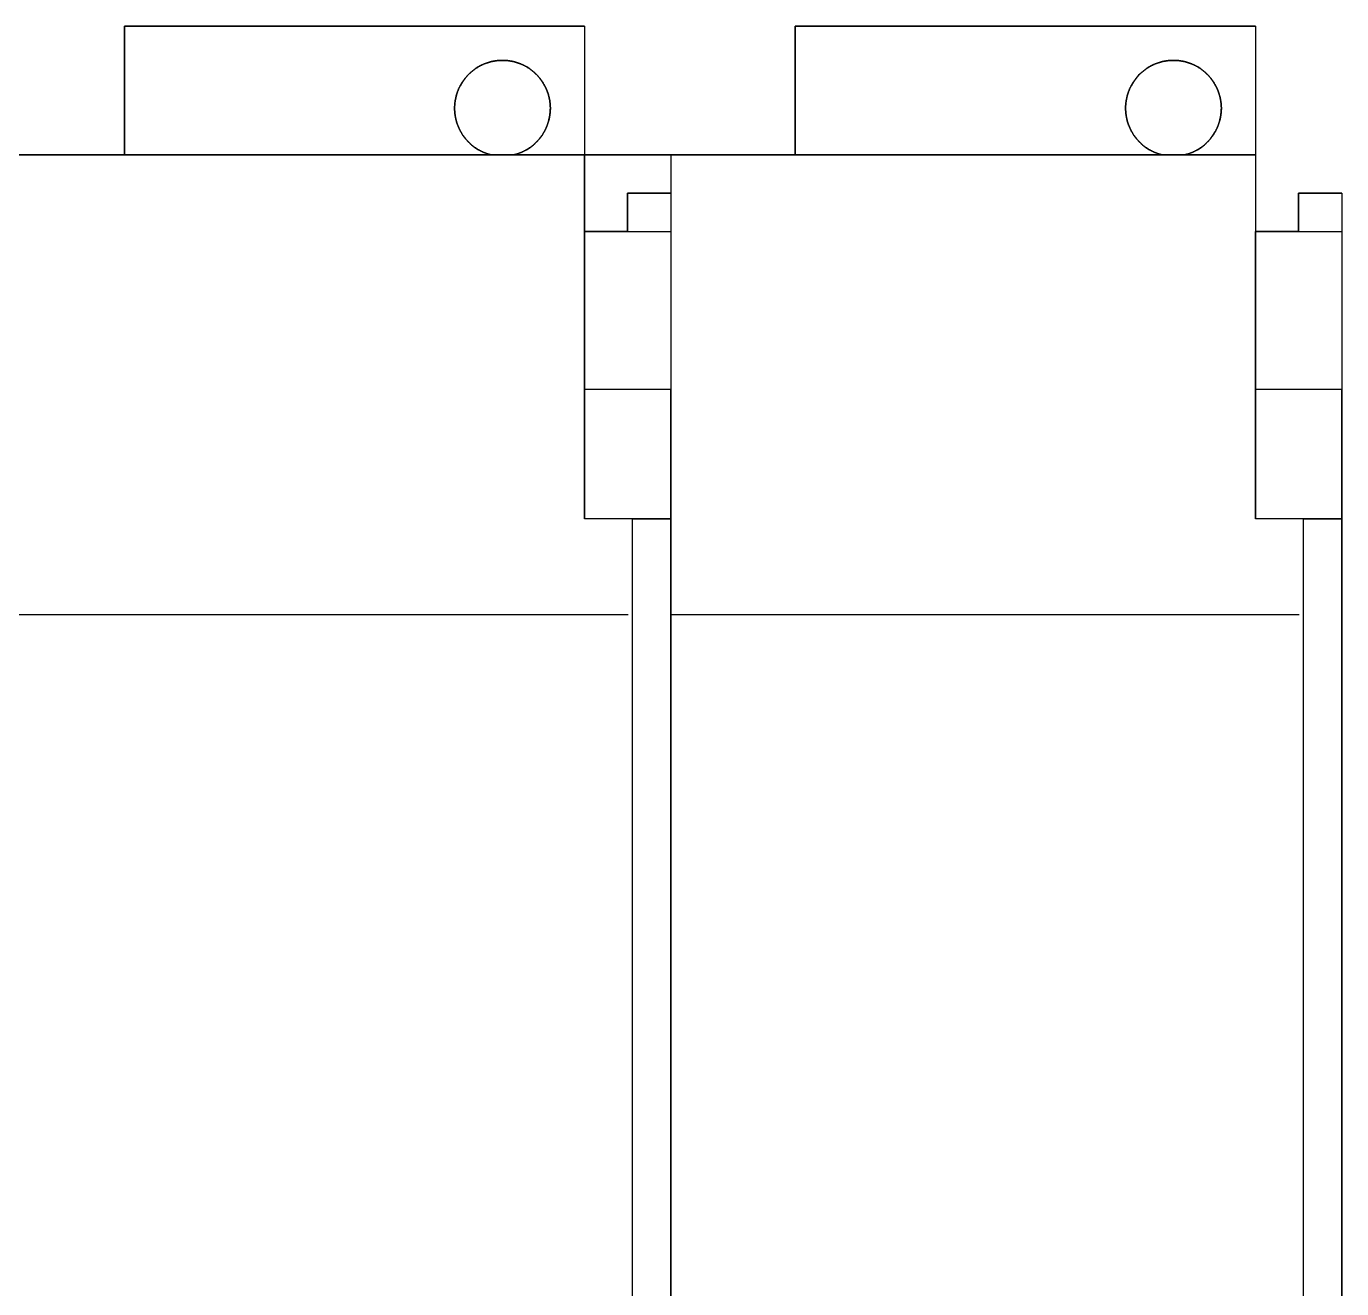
# Paper-space layout 'Sample Network Drawing - A1 Sheet' of a CAD drawing. Extents: x 49 to 806, y 22 to 564.
# Drawn here: x 729.35 to 736.22, y 225.31 to 231.89 of the extents above; entities that cross this region are included whole.
import ezdxf

# ---------------------------------------------------------------- set-up
doc = ezdxf.new("R2010")
doc.units = 0
doc.layers.add('N-EQPM', color=4, linetype='Continuous', lineweight=25)

psp = doc.layouts.new('Sample Network Drawing - A1 Sheet')

# ---------------------------------------------------------------- linework, layer by layer
at = {"layer": 'N-EQPM'}
for p, q in [((729.865, 231.222), (729.865, 231.892)), ((729.865, 231.892), (732.265, 231.892)), ((729.865, 231.222), (729.865, 231.892)), ((729.865, 231.892), (729.865, 231.892)), ((729.865, 231.892), (729.865, 231.222)), ((729.865, 231.892), (732.265, 231.892)), ((729.865, 231.892), (729.865, 231.892)), ((732.265, 231.892), (729.865, 231.892)), ((732.265, 231.892), (732.265, 231.222)), ((732.265, 231.892), (732.265, 231.892)), ((732.265, 231.892), (732.265, 230.822)), ((732.265, 231.892), (732.265, 231.892)), ((732.265, 231.892), (732.265, 231.222)), ((733.365, 231.222), (733.365, 231.892)), ((733.365, 231.892), (735.765, 231.892)), ((733.365, 231.222), (733.365, 231.892)), ((733.365, 231.892), (733.365, 231.892)), ((733.365, 231.892), (733.365, 231.222)), ((733.365, 231.892), (735.765, 231.892)), ((733.365, 231.892), (733.365, 231.892)), ((735.765, 231.892), (733.365, 231.892)), ((735.765, 231.892), (735.765, 231.222)), ((735.765, 231.892), (735.765, 231.892)), ((735.765, 231.892), (735.765, 230.822)), ((735.765, 231.892), (735.765, 231.892)), ((735.765, 231.892), (735.765, 231.222)), ((729.865, 231.222), (728.765, 231.222)), ((729.215, 231.222), (732.265, 231.222)), ((729.215, 231.222), (732.265, 231.222)), ((729.865, 231.222), (729.865, 231.222)), ((731.7767, 231.222), (729.865, 231.222)), ((731.7767, 231.222), (729.865, 231.222)), ((729.865, 231.222), (729.865, 231.222)), ((731.7767, 231.222), (731.7767, 231.222)), ((731.8983, 231.222), (731.7767, 231.222)), ((732.265, 231.222), (731.8983, 231.222)), ((731.8983, 231.222), (731.8983, 231.222)), ((732.265, 231.222), (731.8983, 231.222)), ((732.265, 231.222), (732.715, 231.222)), ((732.265, 230.822), (732.265, 231.222)), ((732.265, 231.222), (732.715, 231.222)), ((732.265, 231.222), (732.265, 231.222)), ((733.365, 231.222), (732.265, 231.222)), ((732.265, 230.822), (732.265, 231.222)), ((732.265, 231.222), (732.265, 231.222)), ((732.265, 231.222), (732.265, 230.822)), ((732.265, 231.222), (732.265, 231.222)), ((732.265, 231.222), (732.265, 229.322)), ((732.265, 231.222), (732.265, 231.222)), ((732.265, 231.222), (732.265, 229.322)), ((732.715, 231.222), (732.715, 231.022)), ((732.715, 231.222), (732.715, 231.222)), ((732.715, 231.222), (735.765, 231.222)), ((732.715, 231.222), (735.765, 231.222)), ((732.715, 231.222), (732.715, 219.422)), ((733.365, 231.222), (733.365, 231.222)), ((735.2767, 231.222), (733.365, 231.222)), ((735.2767, 231.222), (733.365, 231.222)), ((733.365, 231.222), (733.365, 231.222)), ((735.2767, 231.222), (735.2767, 231.222)), ((735.3983, 231.222), (735.2767, 231.222)), ((735.765, 231.222), (735.3983, 231.222)), ((735.3983, 231.222), (735.3983, 231.222)), ((735.765, 231.222), (735.3983, 231.222)), ((735.765, 231.222), (735.765, 231.222)), ((735.765, 231.222), (735.765, 229.322)), ((735.765, 231.222), (735.765, 231.222)), ((735.765, 231.222), (735.765, 229.322)), ((732.715, 231.022), (732.49, 231.022)), ((732.49, 231.022), (732.49, 230.822)), ((732.49, 231.022), (732.49, 230.822)), ((732.49, 231.022), (732.49, 231.022)), ((732.49, 230.822), (732.49, 231.022)), ((732.715, 231.022), (732.49, 231.022)), ((732.49, 231.022), (732.49, 231.022)), ((732.49, 231.022), (732.715, 231.022)), ((732.49, 230.822), (732.49, 231.022)), ((732.49, 231.022), (732.715, 231.022)), ((732.49, 231.022), (732.715, 231.022)), ((732.49, 231.022), (732.49, 231.022)), ((732.715, 231.022), (732.49, 231.022)), ((732.49, 230.822), (732.49, 231.022)), ((732.49, 231.022), (732.49, 230.822)), ((732.49, 231.022), (732.49, 231.022)), ((732.715, 231.022), (732.715, 231.022)), ((732.715, 231.022), (732.715, 230.822)), ((732.715, 231.022), (732.715, 230.822)), ((732.715, 231.022), (732.715, 231.022)), ((732.715, 231.022), (732.715, 226.922)), ((732.715, 231.022), (732.715, 231.022)), ((735.99, 230.822), (735.99, 231.022)), ((735.99, 231.022), (736.215, 231.022)), ((735.99, 231.022), (736.215, 231.022)), ((735.99, 231.022), (735.99, 231.022)), ((736.215, 231.022), (735.99, 231.022)), ((735.99, 230.822), (735.99, 231.022)), ((735.99, 231.022), (735.99, 230.822)), ((735.99, 231.022), (735.99, 231.022)), ((736.215, 231.022), (736.215, 230.822)), ((736.215, 231.022), (736.215, 230.822)), ((736.215, 231.022), (736.215, 231.022)), ((736.215, 231.022), (736.215, 226.922)), ((736.215, 231.022), (736.215, 231.022)), ((732.49, 230.822), (732.265, 230.822)), ((732.265, 230.822), (732.265, 230.822)), ((732.49, 230.822), (732.265, 230.822)), ((732.265, 230.822), (732.265, 230.822)), ((732.265, 230.822), (732.49, 230.822)), ((732.265, 230.822), (732.715, 230.822)), ((732.265, 229.997), (732.265, 230.822)), ((732.265, 230.822), (732.265, 230.822)), ((732.265, 229.997), (732.265, 230.822)), ((732.49, 230.822), (732.265, 230.822)), ((732.265, 230.822), (732.715, 230.822)), ((732.265, 230.822), (732.265, 230.822)), ((732.49, 230.822), (732.49, 230.822)), ((732.49, 230.822), (732.49, 230.822)), ((732.49, 230.822), (732.715, 230.822)), ((732.49, 230.822), (732.49, 230.822)), ((732.49, 230.822), (732.715, 230.822)), ((732.49, 230.822), (732.49, 230.822)), ((732.715, 230.822), (732.715, 229.997)), ((732.715, 230.822), (732.715, 230.822)), ((732.715, 230.822), (732.715, 229.997)), ((732.715, 230.822), (732.715, 230.822)), ((735.765, 230.822), (736.215, 230.822)), ((735.765, 229.997), (735.765, 230.822)), ((735.765, 230.822), (735.765, 230.822)), ((735.765, 229.997), (735.765, 230.822)), ((735.99, 230.822), (735.765, 230.822)), ((735.765, 230.822), (736.215, 230.822)), ((735.765, 230.822), (735.765, 230.822)), ((735.99, 230.822), (736.215, 230.822)), ((735.99, 230.822), (735.99, 230.822)), ((735.99, 230.822), (736.215, 230.822)), ((735.99, 230.822), (735.99, 230.822)), ((736.215, 230.822), (736.215, 229.997)), ((736.215, 230.822), (736.215, 230.822)), ((736.215, 230.822), (736.215, 229.997)), ((736.215, 230.822), (736.215, 230.822)), ((732.715, 229.997), (732.265, 229.997)), ((732.715, 229.997), (732.265, 229.997)), ((732.715, 229.997), (732.265, 229.997)), ((732.265, 229.997), (732.265, 229.997)), ((732.715, 229.997), (732.265, 229.997)), ((732.265, 229.322), (732.265, 229.997)), ((732.265, 229.997), (732.265, 229.997)), ((732.265, 229.322), (732.265, 229.997)), ((732.715, 229.997), (732.715, 229.997)), ((732.715, 229.322), (732.715, 229.997)), ((732.715, 229.997), (732.715, 229.997)), ((732.715, 229.322), (732.715, 229.997)), ((736.215, 229.997), (735.765, 229.997)), ((736.215, 229.997), (735.765, 229.997)), ((736.215, 229.997), (735.765, 229.997)), ((735.765, 229.997), (735.765, 229.997)), ((736.215, 229.997), (735.765, 229.997)), ((735.765, 229.322), (735.765, 229.997)), ((735.765, 229.997), (735.765, 229.997)), ((735.765, 229.322), (735.765, 229.997)), ((736.215, 229.997), (736.215, 229.997)), ((736.215, 229.322), (736.215, 229.997)), ((736.215, 229.997), (736.215, 229.997)), ((736.215, 229.322), (736.215, 229.997)), ((732.715, 229.322), (732.265, 229.322)), ((732.715, 229.322), (732.265, 229.322)), ((732.265, 229.322), (732.265, 229.322)), ((732.515, 229.322), (732.265, 229.322)), ((732.515, 229.322), (732.265, 229.322)), ((732.265, 229.322), (732.265, 229.322)), ((732.515, 229.322), (732.715, 229.322)), ((732.515, 229.322), (732.515, 229.322)), ((732.515, 229.322), (732.715, 229.322)), ((732.515, 220.722), (732.515, 229.322)), ((732.515, 219.872), (732.515, 229.322)), ((732.515, 219.872), (732.515, 229.322)), ((732.515, 229.322), (732.515, 229.322)), ((732.515, 220.722), (732.515, 229.322)), ((732.715, 229.322), (732.715, 229.322)), ((732.715, 220.722), (732.715, 229.322)), ((732.715, 229.322), (732.715, 229.322)), ((732.715, 220.722), (732.715, 229.322)), ((736.215, 229.322), (735.765, 229.322)), ((736.215, 229.322), (735.765, 229.322)), ((735.765, 229.322), (735.765, 229.322)), ((736.015, 229.322), (735.765, 229.322)), ((736.015, 229.322), (735.765, 229.322)), ((735.765, 229.322), (735.765, 229.322)), ((736.015, 229.322), (736.215, 229.322)), ((736.015, 229.322), (736.015, 229.322)), ((736.015, 229.322), (736.215, 229.322)), ((736.015, 220.722), (736.015, 229.322)), ((736.015, 219.872), (736.015, 229.322)), ((736.015, 219.872), (736.015, 229.322)), ((736.015, 229.322), (736.015, 229.322)), ((736.015, 220.722), (736.015, 229.322)), ((736.215, 229.322), (736.215, 229.322)), ((736.215, 220.722), (736.215, 229.322)), ((736.215, 229.322), (736.215, 229.322)), ((736.215, 220.722), (736.215, 229.322)), ((732.715, 226.922), (732.715, 226.922)), ((732.715, 226.922), (732.715, 223.422)), ((736.215, 226.922), (736.215, 226.922)), ((736.215, 226.922), (736.215, 223.422))]:
    psp.add_line(p, q, dxfattribs=at)
at = {"layer": 'N-EQPM', "flags": 128}
for points in [[(731.7768, 231.2221), (731.7741, 231.2227), (731.7714, 231.2235), (731.7687, 231.2242), (731.766, 231.225), (731.7633, 231.2258), (731.7606, 231.2267), (731.7579, 231.2276), (731.7553, 231.2285), (731.7527, 231.2294), (731.75, 231.2304), (731.7474, 231.2314), (731.7448, 231.2324), (731.7422, 231.2335), (731.7396, 231.2346), (731.737, 231.2357), (731.7345, 231.2368), (731.732, 231.238), (731.7294, 231.2392), (731.7269, 231.2404), (731.7244, 231.2417), (731.7219, 231.2429), (731.7194, 231.2442), (731.7169, 231.2456), (731.7145, 231.247), (731.7121, 231.2484), (731.7096, 231.2498), (731.7072, 231.2512), (731.7048, 231.2527), (731.7025, 231.2542), (731.7002, 231.2557), (731.6978, 231.2573), (731.6955, 231.2589), (731.6932, 231.2605), (731.6909, 231.2622), (731.6887, 231.2638), (731.6864, 231.2655), (731.6842, 231.2672), (731.682, 231.2689), (731.6798, 231.2707), (731.6777, 231.2725), (731.6755, 231.2743), (731.6734, 231.2761), (731.6713, 231.2779), (731.6692, 231.2798), (731.6671, 231.2817), (731.6651, 231.2837), (731.6631, 231.2856), (731.6611, 231.2876), (731.6591, 231.2896), (731.6572, 231.2916), (731.6552, 231.2936), (731.6533, 231.2957), (731.6514, 231.2978), (731.6496, 231.2999), (731.6478, 231.302), (731.6459, 231.3041), (731.6441, 231.3063), (731.6424, 231.3085), (731.6407, 231.3107), (731.639, 231.3129), (731.6372, 231.3151), (731.6356, 231.3174), (731.6339, 231.3197), (731.6324, 231.322), (731.6307, 231.3243), (731.6292, 231.3266), (731.6277, 231.329), (731.6261, 231.3313), (731.6247, 231.3337), (731.6232, 231.3361), (731.6218, 231.3386), (731.6204, 231.341), (731.619, 231.3434), (731.6177, 231.3459), (731.6164, 231.3483), (731.6151, 231.3509), (731.6138, 231.3533), (731.6126, 231.3559), (731.6114, 231.3584), (731.6102, 231.361), (731.6091, 231.3635), (731.6079, 231.3661), (731.6068, 231.3687), (731.6058, 231.3713), (731.6048, 231.3739), (731.6038, 231.3765), (731.6028, 231.3791), (731.6018, 231.3818), (731.6009, 231.3844), (731.6, 231.3871), (731.5992, 231.3897), (731.5984, 231.3924), (731.5976, 231.3952), (731.5968, 231.3978), (731.5961, 231.4005), (731.5954, 231.4033), (731.5947, 231.406), (731.5941, 231.4087), (731.5934, 231.4114), (731.5929, 231.4142), (731.5923, 231.4169), (731.5918, 231.4197), (731.5913, 231.4225), (731.5909, 231.4252), (731.5904, 231.428), (731.5901, 231.4308), (731.5897, 231.4336), (731.5893, 231.4364), (731.5891, 231.4392), (731.5888, 231.4419), (731.5885, 231.4447), (731.5884, 231.4476), (731.5882, 231.4504), (731.588, 231.4532), (731.5879, 231.456), (731.5878, 231.4587), (731.5878, 231.4615), (731.5878, 231.4644), (731.5878, 231.4672), (731.5878, 231.47), (731.5879, 231.4728), (731.588, 231.4756), (731.5881, 231.4784), (731.5883, 231.4812), (731.5885, 231.484), (731.5888, 231.4868), (731.589, 231.4896), (731.5893, 231.4923), (731.5897, 231.4951), (731.59, 231.4979), (731.5904, 231.5007), (731.5908, 231.5035), (731.5913, 231.5062), (731.5917, 231.509), (731.5923, 231.5118), (731.5928, 231.5145), (731.5934, 231.5173), (731.594, 231.52), (731.5946, 231.5227), (731.5953, 231.5255), (731.596, 231.5282), (731.5967, 231.5309), (731.5975, 231.5336), (731.5983, 231.5363), (731.5991, 231.539), (731.5999, 231.5416), (731.6008, 231.5443), (731.6017, 231.547), (731.6026, 231.5496), (731.6036, 231.5522), (731.6046, 231.5549), (731.6057, 231.5575), (731.6067, 231.5601), (731.6078, 231.5627), (731.6089, 231.5652), (731.61, 231.5678), (731.6112, 231.5704), (731.6124, 231.5729), (731.6137, 231.5754), (731.6149, 231.5779), (731.6162, 231.5804), (731.6175, 231.5829), (731.6189, 231.5853), (731.6202, 231.5878), (731.6216, 231.5902), (731.623, 231.5927), (731.6245, 231.595), (731.626, 231.5974), (731.6275, 231.5998), (731.629, 231.6022), (731.6306, 231.6045), (731.6321, 231.6068), (731.6338, 231.6091), (731.6354, 231.6114), (731.6371, 231.6137), (731.6387, 231.6159), (731.6404, 231.6181), (731.6422, 231.6203), (731.644, 231.6225), (731.6457, 231.6247), (731.6475, 231.6268), (731.6494, 231.629), (731.6512, 231.631), (731.6531, 231.6331), (731.655, 231.6352), (731.6569, 231.6372), (731.6589, 231.6392), (731.6608, 231.6412), (731.6628, 231.6432), (731.6648, 231.6451), (731.6669, 231.6471), (731.6689, 231.649), (731.671, 231.6509), (731.6731, 231.6527), (731.6753, 231.6546), (731.6774, 231.6564), (731.6795, 231.6582), (731.6817, 231.6599), (731.6839, 231.6617), (731.6861, 231.6634), (731.6884, 231.6651), (731.6906, 231.6668), (731.6929, 231.6684), (731.6952, 231.67), (731.6975, 231.6716), (731.6998, 231.6731), (731.7022, 231.6746), (731.7046, 231.6762), (731.707, 231.6777), (731.7094, 231.6791), (731.7117, 231.6806), (731.7142, 231.682), (731.7167, 231.6833), (731.7191, 231.6847), (731.7216, 231.686), (731.7241, 231.6873), (731.7266, 231.6885), (731.7291, 231.6898), (731.7316, 231.6909), (731.7342, 231.6921), (731.7367, 231.6933), (731.7393, 231.6944), (731.7419, 231.6955), (731.7445, 231.6965), (731.7471, 231.6976), (731.7497, 231.6985), (731.7523, 231.6995), (731.755, 231.7005), (731.7576, 231.7014), (731.7603, 231.7023), (731.7629, 231.7031), (731.7656, 231.704), (731.7683, 231.7047), (731.771, 231.7055), (731.7737, 231.7062), (731.7764, 231.7069), (731.7792, 231.7076), (731.7819, 231.7082), (731.7846, 231.7089), (731.7874, 231.7094), (731.7901, 231.71), (731.7929, 231.7105), (731.7956, 231.711), (731.7984, 231.7114), (731.8012, 231.7119), (731.8039, 231.7123), (731.8067, 231.7126), (731.8095, 231.7129), (731.8123, 231.7133), (731.8151, 231.7135), (731.8179, 231.7137), (731.8207, 231.714), (731.8235, 231.7141), (731.8263, 231.7143), (731.8291, 231.7144), (731.8319, 231.7145), (731.8347, 231.7145), (731.8375, 231.7145), (731.8403, 231.7145), (731.8431, 231.7145), (731.8459, 231.7144), (731.8487, 231.7143), (731.8515, 231.7141), (731.8543, 231.714), (731.8571, 231.7137), (731.8599, 231.7135), (731.8627, 231.7133), (731.8655, 231.7129), (731.8682, 231.7126), (731.871, 231.7123), (731.8738, 231.7119), (731.8766, 231.7114), (731.8793, 231.711), (731.8821, 231.7105), (731.8848, 231.71), (731.8876, 231.7094), (731.8903, 231.7089), (731.8931, 231.7082), (731.8958, 231.7076), (731.8986, 231.7069), (731.9013, 231.7062), (731.904, 231.7055), (731.9067, 231.7047), (731.9093, 231.704), (731.912, 231.7031), (731.9147, 231.7023), (731.9174, 231.7014), (731.92, 231.7005), (731.9226, 231.6995), (731.9253, 231.6985), (731.9279, 231.6976), (731.9305, 231.6965), (731.9331, 231.6955), (731.9357, 231.6944), (731.9382, 231.6933), (731.9408, 231.6921), (731.9433, 231.6909), (731.9459, 231.6898), (731.9484, 231.6885), (731.9509, 231.6873), (731.9534, 231.686), (731.9559, 231.6847), (731.9583, 231.6833), (731.9608, 231.682), (731.9632, 231.6806), (731.9656, 231.6791), (731.968, 231.6777), (731.9704, 231.6762), (731.9728, 231.6746), (731.9751, 231.6731), (731.9774, 231.6716), (731.9798, 231.67), (731.982, 231.6684), (731.9843, 231.6668), (731.9866, 231.6651), (731.9888, 231.6634), (731.9911, 231.6617), (731.9933, 231.6599), (731.9954, 231.6582), (731.9976, 231.6564), (731.9997, 231.6546), (732.0018, 231.6527), (732.004, 231.6509), (732.006, 231.649), (732.0081, 231.6471), (732.0101, 231.6451), (732.0122, 231.6432), (732.0141, 231.6412), (732.0161, 231.6392), (732.0181, 231.6372), (732.02, 231.6352), (732.0219, 231.6331), (732.0238, 231.631), (732.0256, 231.629), (732.0275, 231.6268), (732.0293, 231.6247), (732.031, 231.6225), (732.0328, 231.6203), (732.0345, 231.6181), (732.0362, 231.6159), (732.0379, 231.6137), (732.0396, 231.6114), (732.0412, 231.6091), (732.0428, 231.6068), (732.0444, 231.6045), (732.0459, 231.6022), (732.0475, 231.5998), (732.049, 231.5974), (732.0505, 231.595), (732.0519, 231.5927), (732.0533, 231.5902), (732.0547, 231.5878), (732.0561, 231.5853), (732.0574, 231.5829), (732.0588, 231.5804), (732.0601, 231.5779), (732.0613, 231.5754), (732.0625, 231.5729), (732.0638, 231.5704), (732.0649, 231.5678), (732.0661, 231.5652), (732.0672, 231.5627), (732.0683, 231.5601), (732.0693, 231.5575), (732.0703, 231.5549), (732.0713, 231.5522), (732.0723, 231.5496), (732.0732, 231.547), (732.0742, 231.5443), (732.075, 231.5416), (732.0759, 231.539), (732.0767, 231.5363), (732.0775, 231.5336), (732.0782, 231.5309), (732.079, 231.5282), (732.0797, 231.5255), (732.0804, 231.5227), (732.081, 231.52), (732.0816, 231.5173), (732.0822, 231.5145), (732.0827, 231.5118), (732.0832, 231.509), (732.0837, 231.5062), (732.0841, 231.5035), (732.0846, 231.5007), (732.085, 231.4979), (732.0853, 231.4951), (732.0857, 231.4923), (732.0859, 231.4896), (732.0862, 231.4868), (732.0864, 231.484), (732.0867, 231.4812), (732.0869, 231.4784), (732.087, 231.4756), (732.0871, 231.4728), (732.0872, 231.47), (732.0872, 231.4672), (732.0872, 231.4644), (732.0872, 231.4615), (732.0872, 231.4587), (732.0871, 231.456), (732.0869, 231.4532), (732.0868, 231.4504), (732.0866, 231.4476), (732.0864, 231.4447), (732.0862, 231.4419), (732.0859, 231.4392), (732.0856, 231.4364), (732.0853, 231.4336), (732.0849, 231.4308), (732.0846, 231.428), (732.0841, 231.4252), (732.0836, 231.4225), (732.0832, 231.4197), (732.0827, 231.4169), (732.0821, 231.4142), (732.0815, 231.4114), (732.0809, 231.4087), (732.0803, 231.406), (732.0796, 231.4033), (732.0789, 231.4005), (732.0781, 231.3978), (732.0774, 231.3952), (732.0766, 231.3924), (732.0758, 231.3897), (732.0749, 231.3871), (732.074, 231.3844), (732.0731, 231.3818), (732.0722, 231.3791), (732.0712, 231.3765), (732.0702, 231.3739), (732.0692, 231.3713), (732.0681, 231.3687), (732.0671, 231.3661), (732.0659, 231.3635), (732.0648, 231.361), (732.0636, 231.3584), (732.0624, 231.3559), (732.0611, 231.3533), (732.0599, 231.3509), (732.0586, 231.3483), (732.0573, 231.3459), (732.056, 231.3434), (732.0546, 231.341), (732.0532, 231.3386), (732.0518, 231.3361), (732.0503, 231.3337), (732.0488, 231.3313), (732.0473, 231.329), (732.0458, 231.3266), (732.0442, 231.3243), (732.0426, 231.322), (732.041, 231.3197), (732.0394, 231.3174), (732.0377, 231.3151), (732.036, 231.3129), (732.0343, 231.3107), (732.0326, 231.3085), (732.0308, 231.3063), (732.029, 231.3041), (732.0272, 231.302), (732.0254, 231.2999), (732.0235, 231.2978), (732.0216, 231.2957), (732.0197, 231.2936), (732.0178, 231.2916), (732.0159, 231.2896), (732.0139, 231.2876), (732.0119, 231.2856), (732.0099, 231.2837), (732.0078, 231.2817), (732.0058, 231.2798), (732.0037, 231.2779), (732.0016, 231.2761), (731.9995, 231.2743), (731.9973, 231.2725), (731.9952, 231.2707), (731.993, 231.2689), (731.9908, 231.2672), (731.9885, 231.2655), (731.9863, 231.2638), (731.9841, 231.2622), (731.9818, 231.2605), (731.9795, 231.2589), (731.9772, 231.2573), (731.9748, 231.2557), (731.9725, 231.2542), (731.9701, 231.2527), (731.9677, 231.2512), (731.9653, 231.2498), (731.9629, 231.2484), (731.9605, 231.247), (731.958, 231.2456), (731.9556, 231.2442), (731.9531, 231.2429), (731.9506, 231.2417), (731.9481, 231.2404), (731.9456, 231.2392), (731.943, 231.238), (731.9405, 231.2368), (731.9379, 231.2357), (731.9354, 231.2346), (731.9328, 231.2335), (731.9302, 231.2324), (731.9276, 231.2314), (731.9249, 231.2304), (731.9223, 231.2294), (731.9197, 231.2285), (731.917, 231.2276), (731.9144, 231.2267), (731.9117, 231.2258), (731.909, 231.225), (731.9063, 231.2242), (731.9036, 231.2235), (731.9009, 231.2227), (731.8982, 231.2221), (731.9009, 231.2227), (731.9036, 231.2235), (731.9063, 231.2242), (731.909, 231.225), (731.9117, 231.2258), (731.9144, 231.2267), (731.917, 231.2276), (731.9197, 231.2285), (731.9223, 231.2294), (731.9249, 231.2304), (731.9276, 231.2314), (731.9302, 231.2324), (731.9328, 231.2335), (731.9354, 231.2346), (731.9379, 231.2357), (731.9405, 231.2368), (731.943, 231.238), (731.9456, 231.2392), (731.9481, 231.2404), (731.9506, 231.2417), (731.9531, 231.2429), (731.9556, 231.2442), (731.958, 231.2456), (731.9605, 231.247), (731.9629, 231.2484), (731.9653, 231.2498), (731.9677, 231.2512), (731.9701, 231.2527), (731.9725, 231.2542), (731.9748, 231.2557), (731.9772, 231.2573), (731.9795, 231.2589), (731.9818, 231.2605), (731.9841, 231.2622), (731.9863, 231.2638), (731.9885, 231.2655), (731.9908, 231.2672), (731.993, 231.2689), (731.9952, 231.2707), (731.9973, 231.2725), (731.9995, 231.2743), (732.0016, 231.2761), (732.0037, 231.2779), (732.0058, 231.2798), (732.0078, 231.2817), (732.0099, 231.2837), (732.0119, 231.2856), (732.0139, 231.2876), (732.0159, 231.2896), (732.0178, 231.2916), (732.0197, 231.2936), (732.0216, 231.2957), (732.0235, 231.2978), (732.0254, 231.2999), (732.0272, 231.302), (732.029, 231.3041), (732.0308, 231.3063), (732.0326, 231.3085), (732.0343, 231.3107), (732.036, 231.3129), (732.0377, 231.3151), (732.0394, 231.3174), (732.041, 231.3197), (732.0426, 231.322), (732.0442, 231.3243), (732.0458, 231.3266), (732.0473, 231.329), (732.0488, 231.3313), (732.0503, 231.3337), (732.0518, 231.3361), (732.0532, 231.3386), (732.0546, 231.341), (732.056, 231.3434), (732.0573, 231.3459), (732.0586, 231.3483), (732.0599, 231.3509), (732.0611, 231.3533), (732.0624, 231.3559), (732.0636, 231.3584), (732.0648, 231.361), (732.0659, 231.3635), (732.0671, 231.3661), (732.0681, 231.3687), (732.0692, 231.3713), (732.0702, 231.3739), (732.0712, 231.3765), (732.0722, 231.3791), (732.0731, 231.3818), (732.074, 231.3844), (732.0749, 231.3871), (732.0758, 231.3897), (732.0766, 231.3924), (732.0774, 231.3952), (732.0781, 231.3978), (732.0789, 231.4005), (732.0796, 231.4033), (732.0803, 231.406), (732.0809, 231.4087), (732.0815, 231.4114), (732.0821, 231.4142), (732.0827, 231.4169), (732.0832, 231.4197), (732.0836, 231.4225), (732.0841, 231.4252), (732.0846, 231.428), (732.0849, 231.4308), (732.0853, 231.4336), (732.0856, 231.4364), (732.0859, 231.4392), (732.0862, 231.4419), (732.0864, 231.4447), (732.0866, 231.4476), (732.0868, 231.4504), (732.0869, 231.4532), (732.0871, 231.456), (732.0872, 231.4587), (732.0872, 231.4615), (732.0872, 231.4644), (732.0872, 231.4672), (732.0872, 231.47), (732.0871, 231.4728), (732.087, 231.4756), (732.0869, 231.4784), (732.0867, 231.4812), (732.0864, 231.484), (732.0862, 231.4868), (732.0859, 231.4896), (732.0857, 231.4923), (732.0853, 231.4951), (732.085, 231.4979), (732.0846, 231.5007), (732.0841, 231.5035), (732.0837, 231.5062), (732.0832, 231.509), (732.0827, 231.5118), (732.0822, 231.5145), (732.0816, 231.5173), (732.081, 231.52), (732.0804, 231.5227), (732.0797, 231.5255), (732.079, 231.5282), (732.0782, 231.5309), (732.0775, 231.5336), (732.0767, 231.5363), (732.0759, 231.539), (732.075, 231.5416), (732.0742, 231.5443), (732.0732, 231.547), (732.0723, 231.5496), (732.0713, 231.5522), (732.0703, 231.5549), (732.0693, 231.5575), (732.0683, 231.5601), (732.0672, 231.5627), (732.0661, 231.5652), (732.0649, 231.5678), (732.0638, 231.5704), (732.0625, 231.5729), (732.0613, 231.5754), (732.0601, 231.5779), (732.0588, 231.5804), (732.0574, 231.5829), (732.0561, 231.5853), (732.0547, 231.5878), (732.0533, 231.5902), (732.0519, 231.5927), (732.0505, 231.595), (732.049, 231.5974), (732.0475, 231.5998), (732.0459, 231.6022), (732.0444, 231.6045), (732.0428, 231.6068), (732.0412, 231.6091), (732.0396, 231.6114), (732.0379, 231.6137), (732.0362, 231.6159), (732.0345, 231.6181), (732.0328, 231.6203), (732.031, 231.6225), (732.0293, 231.6247), (732.0275, 231.6268), (732.0256, 231.629), (732.0238, 231.631), (732.0219, 231.6331), (732.02, 231.6352), (732.0181, 231.6372), (732.0161, 231.6392), (732.0141, 231.6412), (732.0122, 231.6432), (732.0101, 231.6451), (732.0081, 231.6471), (732.006, 231.649), (732.004, 231.6509), (732.0018, 231.6527), (731.9997, 231.6546), (731.9976, 231.6564), (731.9954, 231.6582), (731.9933, 231.6599), (731.9911, 231.6617), (731.9888, 231.6634), (731.9866, 231.6651), (731.9843, 231.6668), (731.982, 231.6684), (731.9798, 231.67), (731.9774, 231.6716), (731.9751, 231.6731), (731.9728, 231.6746), (731.9704, 231.6762), (731.968, 231.6777), (731.9656, 231.6791), (731.9632, 231.6806), (731.9608, 231.682), (731.9583, 231.6833), (731.9559, 231.6847), (731.9534, 231.686), (731.9509, 231.6873), (731.9484, 231.6885), (731.9459, 231.6898), (731.9433, 231.6909), (731.9408, 231.6921), (731.9382, 231.6933), (731.9357, 231.6944), (731.9331, 231.6955), (731.9305, 231.6965), (731.9279, 231.6976), (731.9253, 231.6985), (731.9226, 231.6995), (731.92, 231.7005), (731.9174, 231.7014), (731.9147, 231.7023), (731.912, 231.7031), (731.9093, 231.704), (731.9067, 231.7047), (731.904, 231.7055), (731.9013, 231.7062), (731.8986, 231.7069), (731.8958, 231.7076), (731.8931, 231.7082), (731.8903, 231.7089), (731.8876, 231.7094), (731.8848, 231.71), (731.8821, 231.7105), (731.8793, 231.711), (731.8766, 231.7114), (731.8738, 231.7119), (731.871, 231.7123), (731.8682, 231.7126), (731.8655, 231.7129), (731.8627, 231.7133), (731.8599, 231.7135), (731.8571, 231.7137), (731.8543, 231.714), (731.8515, 231.7141), (731.8487, 231.7143), (731.8459, 231.7144), (731.8431, 231.7145), (731.8403, 231.7145), (731.8375, 231.7145), (731.8347, 231.7145), (731.8319, 231.7145), (731.8291, 231.7144), (731.8263, 231.7143), (731.8235, 231.7141), (731.8207, 231.714), (731.8179, 231.7137), (731.8151, 231.7135), (731.8123, 231.7133), (731.8095, 231.7129), (731.8067, 231.7126), (731.8039, 231.7123), (731.8012, 231.7119), (731.7984, 231.7114), (731.7956, 231.711), (731.7929, 231.7105), (731.7901, 231.71), (731.7874, 231.7094), (731.7846, 231.7089), (731.7819, 231.7082), (731.7792, 231.7076), (731.7764, 231.7069), (731.7737, 231.7062), (731.771, 231.7055), (731.7683, 231.7047), (731.7656, 231.704), (731.7629, 231.7031), (731.7603, 231.7023), (731.7576, 231.7014), (731.755, 231.7005), (731.7523, 231.6995), (731.7497, 231.6985), (731.7471, 231.6976), (731.7445, 231.6965), (731.7419, 231.6955), (731.7393, 231.6944), (731.7367, 231.6933), (731.7342, 231.6921), (731.7316, 231.6909), (731.7291, 231.6898), (731.7266, 231.6885), (731.7241, 231.6873), (731.7216, 231.686), (731.7191, 231.6847), (731.7167, 231.6833), (731.7142, 231.682), (731.7117, 231.6806), (731.7094, 231.6791), (731.707, 231.6777), (731.7046, 231.6762), (731.7022, 231.6746), (731.6998, 231.6731), (731.6975, 231.6716), (731.6952, 231.67), (731.6929, 231.6684), (731.6906, 231.6668), (731.6884, 231.6651), (731.6861, 231.6634), (731.6839, 231.6617), (731.6817, 231.6599), (731.6795, 231.6582), (731.6774, 231.6564), (731.6753, 231.6546), (731.6731, 231.6527), (731.671, 231.6509), (731.6689, 231.649), (731.6669, 231.6471), (731.6648, 231.6451), (731.6628, 231.6432), (731.6608, 231.6412), (731.6589, 231.6392), (731.6569, 231.6372), (731.655, 231.6352), (731.6531, 231.6331), (731.6512, 231.631), (731.6494, 231.629), (731.6475, 231.6268), (731.6457, 231.6247), (731.644, 231.6225), (731.6422, 231.6203), (731.6404, 231.6181), (731.6387, 231.6159), (731.6371, 231.6137), (731.6354, 231.6114), (731.6338, 231.6091), (731.6321, 231.6068), (731.6306, 231.6045), (731.629, 231.6022), (731.6275, 231.5998), (731.626, 231.5974), (731.6245, 231.595), (731.623, 231.5927), (731.6216, 231.5902), (731.6202, 231.5878), (731.6189, 231.5853), (731.6175, 231.5829), (731.6162, 231.5804), (731.6149, 231.5779), (731.6137, 231.5754), (731.6124, 231.5729), (731.6112, 231.5704), (731.61, 231.5678), (731.6089, 231.5652), (731.6078, 231.5627), (731.6067, 231.5601), (731.6057, 231.5575), (731.6046, 231.5549), (731.6036, 231.5522), (731.6026, 231.5496), (731.6017, 231.547), (731.6008, 231.5443), (731.5999, 231.5416), (731.5991, 231.539), (731.5983, 231.5363), (731.5975, 231.5336), (731.5967, 231.5309), (731.596, 231.5282), (731.5953, 231.5255), (731.5946, 231.5227), (731.594, 231.52), (731.5934, 231.5173), (731.5928, 231.5145), (731.5923, 231.5118), (731.5917, 231.509), (731.5913, 231.5062), (731.5908, 231.5035), (731.5904, 231.5007), (731.59, 231.4979), (731.5897, 231.4951), (731.5893, 231.4923), (731.589, 231.4896), (731.5888, 231.4868), (731.5885, 231.484), (731.5883, 231.4812), (731.5881, 231.4784), (731.588, 231.4756), (731.5879, 231.4728), (731.5878, 231.47), (731.5878, 231.4672), (731.5878, 231.4644), (731.5878, 231.4615), (731.5878, 231.4587), (731.5879, 231.456), (731.588, 231.4532), (731.5882, 231.4504), (731.5884, 231.4476), (731.5885, 231.4447), (731.5888, 231.4419), (731.5891, 231.4392), (731.5893, 231.4364), (731.5897, 231.4336), (731.5901, 231.4308), (731.5904, 231.428), (731.5909, 231.4252), (731.5913, 231.4225), (731.5918, 231.4197), (731.5923, 231.4169), (731.5929, 231.4142), (731.5934, 231.4114), (731.5941, 231.4087), (731.5947, 231.406), (731.5954, 231.4033), (731.5961, 231.4005), (731.5968, 231.3978), (731.5976, 231.3952), (731.5984, 231.3924), (731.5992, 231.3897), (731.6, 231.3871), (731.6009, 231.3844), (731.6018, 231.3818), (731.6028, 231.3791), (731.6038, 231.3765), (731.6048, 231.3739), (731.6058, 231.3713), (731.6068, 231.3687), (731.6079, 231.3661), (731.6091, 231.3635), (731.6102, 231.361), (731.6114, 231.3584), (731.6126, 231.3559), (731.6138, 231.3533), (731.6151, 231.3509), (731.6164, 231.3483), (731.6177, 231.3459), (731.619, 231.3434), (731.6204, 231.341), (731.6218, 231.3386), (731.6232, 231.3361), (731.6247, 231.3337), (731.6261, 231.3313), (731.6277, 231.329), (731.6292, 231.3266), (731.6307, 231.3243), (731.6324, 231.322), (731.6339, 231.3197), (731.6356, 231.3174), (731.6372, 231.3151), (731.639, 231.3129), (731.6407, 231.3107), (731.6424, 231.3085), (731.6441, 231.3063), (731.6459, 231.3041), (731.6478, 231.302), (731.6496, 231.2999), (731.6514, 231.2978), (731.6533, 231.2957), (731.6552, 231.2936), (731.6572, 231.2916), (731.6591, 231.2896), (731.6611, 231.2876), (731.6631, 231.2856), (731.6651, 231.2837), (731.6671, 231.2817), (731.6692, 231.2798), (731.6713, 231.2779), (731.6734, 231.2761), (731.6755, 231.2743), (731.6777, 231.2725), (731.6798, 231.2707), (731.682, 231.2689), (731.6842, 231.2672), (731.6864, 231.2655), (731.6887, 231.2638), (731.6909, 231.2622), (731.6932, 231.2605), (731.6955, 231.2589), (731.6978, 231.2573), (731.7002, 231.2557), (731.7025, 231.2542), (731.7048, 231.2527), (731.7072, 231.2512), (731.7096, 231.2498), (731.7121, 231.2484), (731.7145, 231.247), (731.7169, 231.2456), (731.7194, 231.2442), (731.7219, 231.2429), (731.7244, 231.2417), (731.7269, 231.2404), (731.7294, 231.2392), (731.732, 231.238), (731.7345, 231.2368), (731.737, 231.2357), (731.7396, 231.2346), (731.7422, 231.2335), (731.7448, 231.2324), (731.7474, 231.2314), (731.75, 231.2304), (731.7527, 231.2294), (731.7553, 231.2285), (731.7579, 231.2276), (731.7606, 231.2267), (731.7633, 231.2258), (731.766, 231.225), (731.7687, 231.2242), (731.7714, 231.2235), (731.7741, 231.2227)], [(735.2768, 231.2221), (735.2741, 231.2227), (735.2714, 231.2235), (735.2687, 231.2242), (735.266, 231.225), (735.2633, 231.2258), (735.2606, 231.2267), (735.2579, 231.2276), (735.2553, 231.2285), (735.2527, 231.2294), (735.25, 231.2304), (735.2474, 231.2314), (735.2448, 231.2324), (735.2422, 231.2335), (735.2396, 231.2346), (735.237, 231.2357), (735.2345, 231.2368), (735.232, 231.238), (735.2294, 231.2392), (735.2269, 231.2404), (735.2244, 231.2417), (735.2219, 231.2429), (735.2194, 231.2442), (735.2169, 231.2456), (735.2145, 231.247), (735.2121, 231.2484), (735.2096, 231.2498), (735.2072, 231.2512), (735.2048, 231.2527), (735.2025, 231.2542), (735.2002, 231.2557), (735.1978, 231.2573), (735.1955, 231.2589), (735.1932, 231.2605), (735.1909, 231.2622), (735.1887, 231.2638), (735.1864, 231.2655), (735.1842, 231.2672), (735.182, 231.2689), (735.1798, 231.2707), (735.1777, 231.2725), (735.1755, 231.2743), (735.1734, 231.2761), (735.1713, 231.2779), (735.1692, 231.2798), (735.1671, 231.2817), (735.1651, 231.2837), (735.1631, 231.2856), (735.1611, 231.2876), (735.1591, 231.2896), (735.1572, 231.2916), (735.1552, 231.2936), (735.1533, 231.2957), (735.1514, 231.2978), (735.1496, 231.2999), (735.1478, 231.302), (735.1459, 231.3041), (735.1441, 231.3063), (735.1424, 231.3085), (735.1407, 231.3107), (735.139, 231.3129), (735.1372, 231.3151), (735.1356, 231.3174), (735.1339, 231.3197), (735.1324, 231.322), (735.1307, 231.3243), (735.1292, 231.3266), (735.1277, 231.329), (735.1261, 231.3313), (735.1247, 231.3337), (735.1232, 231.3361), (735.1218, 231.3386), (735.1204, 231.341), (735.119, 231.3434), (735.1177, 231.3459), (735.1164, 231.3483), (735.1151, 231.3509), (735.1138, 231.3533), (735.1126, 231.3559), (735.1114, 231.3584), (735.1102, 231.361), (735.1091, 231.3635), (735.1079, 231.3661), (735.1068, 231.3687), (735.1058, 231.3713), (735.1048, 231.3739), (735.1038, 231.3765), (735.1028, 231.3791), (735.1018, 231.3818), (735.1009, 231.3844), (735.1, 231.3871), (735.0992, 231.3897), (735.0984, 231.3924), (735.0976, 231.3952), (735.0968, 231.3978), (735.0961, 231.4005), (735.0954, 231.4033), (735.0947, 231.406), (735.0941, 231.4087), (735.0934, 231.4114), (735.0929, 231.4142), (735.0923, 231.4169), (735.0918, 231.4197), (735.0913, 231.4225), (735.0909, 231.4252), (735.0904, 231.428), (735.0901, 231.4308), (735.0897, 231.4336), (735.0893, 231.4364), (735.0891, 231.4392), (735.0888, 231.4419), (735.0885, 231.4447), (735.0884, 231.4476), (735.0882, 231.4504), (735.088, 231.4532), (735.0879, 231.456), (735.0878, 231.4587), (735.0878, 231.4615), (735.0878, 231.4644), (735.0878, 231.4672), (735.0878, 231.47), (735.0879, 231.4728), (735.088, 231.4756), (735.0881, 231.4784), (735.0883, 231.4812), (735.0885, 231.484), (735.0888, 231.4868), (735.089, 231.4896), (735.0893, 231.4923), (735.0897, 231.4951), (735.09, 231.4979), (735.0904, 231.5007), (735.0908, 231.5035), (735.0913, 231.5062), (735.0917, 231.509), (735.0923, 231.5118), (735.0928, 231.5145), (735.0934, 231.5173), (735.094, 231.52), (735.0946, 231.5227), (735.0953, 231.5255), (735.096, 231.5282), (735.0967, 231.5309), (735.0975, 231.5336), (735.0983, 231.5363), (735.0991, 231.539), (735.0999, 231.5416), (735.1008, 231.5443), (735.1017, 231.547), (735.1026, 231.5496), (735.1036, 231.5522), (735.1046, 231.5549), (735.1057, 231.5575), (735.1067, 231.5601), (735.1078, 231.5627), (735.1089, 231.5652), (735.11, 231.5678), (735.1112, 231.5704), (735.1124, 231.5729), (735.1137, 231.5754), (735.1149, 231.5779), (735.1162, 231.5804), (735.1175, 231.5829), (735.1189, 231.5853), (735.1202, 231.5878), (735.1216, 231.5902), (735.123, 231.5927), (735.1245, 231.595), (735.126, 231.5974), (735.1275, 231.5998), (735.129, 231.6022), (735.1306, 231.6045), (735.1321, 231.6068), (735.1338, 231.6091), (735.1354, 231.6114), (735.1371, 231.6137), (735.1387, 231.6159), (735.1404, 231.6181), (735.1422, 231.6203), (735.144, 231.6225), (735.1457, 231.6247), (735.1475, 231.6268), (735.1494, 231.629), (735.1512, 231.631), (735.1531, 231.6331), (735.155, 231.6352), (735.1569, 231.6372), (735.1589, 231.6392), (735.1608, 231.6412), (735.1628, 231.6432), (735.1648, 231.6451), (735.1669, 231.6471), (735.1689, 231.649), (735.171, 231.6509), (735.1731, 231.6527), (735.1753, 231.6546), (735.1774, 231.6564), (735.1795, 231.6582), (735.1817, 231.6599), (735.1839, 231.6617), (735.1861, 231.6634), (735.1884, 231.6651), (735.1906, 231.6668), (735.1929, 231.6684), (735.1952, 231.67), (735.1975, 231.6716), (735.1998, 231.6731), (735.2022, 231.6746), (735.2046, 231.6762), (735.207, 231.6777), (735.2094, 231.6791), (735.2117, 231.6806), (735.2142, 231.682), (735.2167, 231.6833), (735.2191, 231.6847), (735.2216, 231.686), (735.2241, 231.6873), (735.2266, 231.6885), (735.2291, 231.6898), (735.2316, 231.6909), (735.2342, 231.6921), (735.2367, 231.6933), (735.2393, 231.6944), (735.2419, 231.6955), (735.2445, 231.6965), (735.2471, 231.6976), (735.2497, 231.6985), (735.2523, 231.6995), (735.255, 231.7005), (735.2576, 231.7014), (735.2603, 231.7023), (735.2629, 231.7031), (735.2656, 231.704), (735.2683, 231.7047), (735.271, 231.7055), (735.2737, 231.7062), (735.2764, 231.7069), (735.2792, 231.7076), (735.2819, 231.7082), (735.2846, 231.7089), (735.2874, 231.7094), (735.2901, 231.71), (735.2929, 231.7105), (735.2956, 231.711), (735.2984, 231.7114), (735.3012, 231.7119), (735.3039, 231.7123), (735.3067, 231.7126), (735.3095, 231.7129), (735.3123, 231.7133), (735.3151, 231.7135), (735.3179, 231.7137), (735.3207, 231.714), (735.3235, 231.7141), (735.3263, 231.7143), (735.3291, 231.7144), (735.3319, 231.7145), (735.3347, 231.7145), (735.3375, 231.7145), (735.3403, 231.7145), (735.3431, 231.7145), (735.3459, 231.7144), (735.3487, 231.7143), (735.3515, 231.7141), (735.3543, 231.714), (735.3571, 231.7137), (735.3599, 231.7135), (735.3627, 231.7133), (735.3655, 231.7129), (735.3682, 231.7126), (735.371, 231.7123), (735.3738, 231.7119), (735.3766, 231.7114), (735.3793, 231.711), (735.3821, 231.7105), (735.3848, 231.71), (735.3876, 231.7094), (735.3903, 231.7089), (735.3931, 231.7082), (735.3958, 231.7076), (735.3986, 231.7069), (735.4013, 231.7062), (735.404, 231.7055), (735.4067, 231.7047), (735.4093, 231.704), (735.412, 231.7031), (735.4147, 231.7023), (735.4174, 231.7014), (735.42, 231.7005), (735.4226, 231.6995), (735.4253, 231.6985), (735.4279, 231.6976), (735.4305, 231.6965), (735.4331, 231.6955), (735.4357, 231.6944), (735.4382, 231.6933), (735.4408, 231.6921), (735.4433, 231.6909), (735.4459, 231.6898), (735.4484, 231.6885), (735.4509, 231.6873), (735.4534, 231.686), (735.4559, 231.6847), (735.4583, 231.6833), (735.4608, 231.682), (735.4632, 231.6806), (735.4656, 231.6791), (735.468, 231.6777), (735.4704, 231.6762), (735.4728, 231.6746), (735.4751, 231.6731), (735.4774, 231.6716), (735.4798, 231.67), (735.482, 231.6684), (735.4843, 231.6668), (735.4866, 231.6651), (735.4888, 231.6634), (735.4911, 231.6617), (735.4933, 231.6599), (735.4954, 231.6582), (735.4976, 231.6564), (735.4997, 231.6546), (735.5018, 231.6527), (735.504, 231.6509), (735.506, 231.649), (735.5081, 231.6471), (735.5101, 231.6451), (735.5122, 231.6432), (735.5141, 231.6412), (735.5161, 231.6392), (735.5181, 231.6372), (735.52, 231.6352), (735.5219, 231.6331), (735.5238, 231.631), (735.5256, 231.629), (735.5275, 231.6268), (735.5293, 231.6247), (735.531, 231.6225), (735.5328, 231.6203), (735.5345, 231.6181), (735.5362, 231.6159), (735.5379, 231.6137), (735.5396, 231.6114), (735.5412, 231.6091), (735.5428, 231.6068), (735.5444, 231.6045), (735.5459, 231.6022), (735.5475, 231.5998), (735.549, 231.5974), (735.5505, 231.595), (735.5519, 231.5927), (735.5533, 231.5902), (735.5547, 231.5878), (735.5561, 231.5853), (735.5574, 231.5829), (735.5588, 231.5804), (735.5601, 231.5779), (735.5613, 231.5754), (735.5625, 231.5729), (735.5638, 231.5704), (735.5649, 231.5678), (735.5661, 231.5652), (735.5672, 231.5627), (735.5683, 231.5601), (735.5693, 231.5575), (735.5703, 231.5549), (735.5713, 231.5522), (735.5723, 231.5496), (735.5732, 231.547), (735.5742, 231.5443), (735.575, 231.5416), (735.5759, 231.539), (735.5767, 231.5363), (735.5775, 231.5336), (735.5782, 231.5309), (735.579, 231.5282), (735.5797, 231.5255), (735.5804, 231.5227), (735.581, 231.52), (735.5816, 231.5173), (735.5822, 231.5145), (735.5827, 231.5118), (735.5832, 231.509), (735.5837, 231.5062), (735.5841, 231.5035), (735.5846, 231.5007), (735.585, 231.4979), (735.5853, 231.4951), (735.5857, 231.4923), (735.5859, 231.4896), (735.5862, 231.4868), (735.5864, 231.484), (735.5867, 231.4812), (735.5869, 231.4784), (735.587, 231.4756), (735.5871, 231.4728), (735.5872, 231.47), (735.5872, 231.4672), (735.5872, 231.4644), (735.5872, 231.4615), (735.5872, 231.4587), (735.5871, 231.456), (735.5869, 231.4532), (735.5868, 231.4504), (735.5866, 231.4476), (735.5864, 231.4447), (735.5862, 231.4419), (735.5859, 231.4392), (735.5856, 231.4364), (735.5853, 231.4336), (735.5849, 231.4308), (735.5846, 231.428), (735.5841, 231.4252), (735.5836, 231.4225), (735.5832, 231.4197), (735.5827, 231.4169), (735.5821, 231.4142), (735.5815, 231.4114), (735.5809, 231.4087), (735.5803, 231.406), (735.5796, 231.4033), (735.5789, 231.4005), (735.5781, 231.3978), (735.5774, 231.3952), (735.5766, 231.3924), (735.5758, 231.3897), (735.5749, 231.3871), (735.574, 231.3844), (735.5731, 231.3818), (735.5722, 231.3791), (735.5712, 231.3765), (735.5702, 231.3739), (735.5692, 231.3713), (735.5681, 231.3687), (735.5671, 231.3661), (735.5659, 231.3635), (735.5648, 231.361), (735.5636, 231.3584), (735.5624, 231.3559), (735.5611, 231.3533), (735.5599, 231.3509), (735.5586, 231.3483), (735.5573, 231.3459), (735.556, 231.3434), (735.5546, 231.341), (735.5532, 231.3386), (735.5518, 231.3361), (735.5503, 231.3337), (735.5488, 231.3313), (735.5473, 231.329), (735.5458, 231.3266), (735.5442, 231.3243), (735.5426, 231.322), (735.541, 231.3197), (735.5394, 231.3174), (735.5377, 231.3151), (735.536, 231.3129), (735.5343, 231.3107), (735.5326, 231.3085), (735.5308, 231.3063), (735.529, 231.3041), (735.5272, 231.302), (735.5254, 231.2999), (735.5235, 231.2978), (735.5216, 231.2957), (735.5197, 231.2936), (735.5178, 231.2916), (735.5159, 231.2896), (735.5139, 231.2876), (735.5119, 231.2856), (735.5099, 231.2837), (735.5078, 231.2817), (735.5058, 231.2798), (735.5037, 231.2779), (735.5016, 231.2761), (735.4995, 231.2743), (735.4973, 231.2725), (735.4952, 231.2707), (735.493, 231.2689), (735.4908, 231.2672), (735.4885, 231.2655), (735.4863, 231.2638), (735.4841, 231.2622), (735.4818, 231.2605), (735.4795, 231.2589), (735.4772, 231.2573), (735.4748, 231.2557), (735.4725, 231.2542), (735.4701, 231.2527), (735.4677, 231.2512), (735.4653, 231.2498), (735.4629, 231.2484), (735.4605, 231.247), (735.458, 231.2456), (735.4556, 231.2442), (735.4531, 231.2429), (735.4506, 231.2417), (735.4481, 231.2404), (735.4456, 231.2392), (735.443, 231.238), (735.4405, 231.2368), (735.4379, 231.2357), (735.4354, 231.2346), (735.4328, 231.2335), (735.4302, 231.2324), (735.4276, 231.2314), (735.4249, 231.2304), (735.4223, 231.2294), (735.4197, 231.2285), (735.417, 231.2276), (735.4144, 231.2267), (735.4117, 231.2258), (735.409, 231.225), (735.4063, 231.2242), (735.4036, 231.2235), (735.4009, 231.2227), (735.3982, 231.2221), (735.4009, 231.2227), (735.4036, 231.2235), (735.4063, 231.2242), (735.409, 231.225), (735.4117, 231.2258), (735.4144, 231.2267), (735.417, 231.2276), (735.4197, 231.2285), (735.4223, 231.2294), (735.4249, 231.2304), (735.4276, 231.2314), (735.4302, 231.2324), (735.4328, 231.2335), (735.4354, 231.2346), (735.4379, 231.2357), (735.4405, 231.2368), (735.443, 231.238), (735.4456, 231.2392), (735.4481, 231.2404), (735.4506, 231.2417), (735.4531, 231.2429), (735.4556, 231.2442), (735.458, 231.2456), (735.4605, 231.247), (735.4629, 231.2484), (735.4653, 231.2498), (735.4677, 231.2512), (735.4701, 231.2527), (735.4725, 231.2542), (735.4748, 231.2557), (735.4772, 231.2573), (735.4795, 231.2589), (735.4818, 231.2605), (735.4841, 231.2622), (735.4863, 231.2638), (735.4885, 231.2655), (735.4908, 231.2672), (735.493, 231.2689), (735.4952, 231.2707), (735.4973, 231.2725), (735.4995, 231.2743), (735.5016, 231.2761), (735.5037, 231.2779), (735.5058, 231.2798), (735.5078, 231.2817), (735.5099, 231.2837), (735.5119, 231.2856), (735.5139, 231.2876), (735.5159, 231.2896), (735.5178, 231.2916), (735.5197, 231.2936), (735.5216, 231.2957), (735.5235, 231.2978), (735.5254, 231.2999), (735.5272, 231.302), (735.529, 231.3041), (735.5308, 231.3063), (735.5326, 231.3085), (735.5343, 231.3107), (735.536, 231.3129), (735.5377, 231.3151), (735.5394, 231.3174), (735.541, 231.3197), (735.5426, 231.322), (735.5442, 231.3243), (735.5458, 231.3266), (735.5473, 231.329), (735.5488, 231.3313), (735.5503, 231.3337), (735.5518, 231.3361), (735.5532, 231.3386), (735.5546, 231.341), (735.556, 231.3434), (735.5573, 231.3459), (735.5586, 231.3483), (735.5599, 231.3509), (735.5611, 231.3533), (735.5624, 231.3559), (735.5636, 231.3584), (735.5648, 231.361), (735.5659, 231.3635), (735.5671, 231.3661), (735.5681, 231.3687), (735.5692, 231.3713), (735.5702, 231.3739), (735.5712, 231.3765), (735.5722, 231.3791), (735.5731, 231.3818), (735.574, 231.3844), (735.5749, 231.3871), (735.5758, 231.3897), (735.5766, 231.3924), (735.5774, 231.3952), (735.5781, 231.3978), (735.5789, 231.4005), (735.5796, 231.4033), (735.5803, 231.406), (735.5809, 231.4087), (735.5815, 231.4114), (735.5821, 231.4142), (735.5827, 231.4169), (735.5832, 231.4197), (735.5836, 231.4225), (735.5841, 231.4252), (735.5846, 231.428), (735.5849, 231.4308), (735.5853, 231.4336), (735.5856, 231.4364), (735.5859, 231.4392), (735.5862, 231.4419), (735.5864, 231.4447), (735.5866, 231.4476), (735.5868, 231.4504), (735.5869, 231.4532), (735.5871, 231.456), (735.5872, 231.4587), (735.5872, 231.4615), (735.5872, 231.4644), (735.5872, 231.4672), (735.5872, 231.47), (735.5871, 231.4728), (735.587, 231.4756), (735.5869, 231.4784), (735.5867, 231.4812), (735.5864, 231.484), (735.5862, 231.4868), (735.5859, 231.4896), (735.5857, 231.4923), (735.5853, 231.4951), (735.585, 231.4979), (735.5846, 231.5007), (735.5841, 231.5035), (735.5837, 231.5062), (735.5832, 231.509), (735.5827, 231.5118), (735.5822, 231.5145), (735.5816, 231.5173), (735.581, 231.52), (735.5804, 231.5227), (735.5797, 231.5255), (735.579, 231.5282), (735.5782, 231.5309), (735.5775, 231.5336), (735.5767, 231.5363), (735.5759, 231.539), (735.575, 231.5416), (735.5742, 231.5443), (735.5732, 231.547), (735.5723, 231.5496), (735.5713, 231.5522), (735.5703, 231.5549), (735.5693, 231.5575), (735.5683, 231.5601), (735.5672, 231.5627), (735.5661, 231.5652), (735.5649, 231.5678), (735.5638, 231.5704), (735.5625, 231.5729), (735.5613, 231.5754), (735.5601, 231.5779), (735.5588, 231.5804), (735.5574, 231.5829), (735.5561, 231.5853), (735.5547, 231.5878), (735.5533, 231.5902), (735.5519, 231.5927), (735.5505, 231.595), (735.549, 231.5974), (735.5475, 231.5998), (735.5459, 231.6022), (735.5444, 231.6045), (735.5428, 231.6068), (735.5412, 231.6091), (735.5396, 231.6114), (735.5379, 231.6137), (735.5362, 231.6159), (735.5345, 231.6181), (735.5328, 231.6203), (735.531, 231.6225), (735.5293, 231.6247), (735.5275, 231.6268), (735.5256, 231.629), (735.5238, 231.631), (735.5219, 231.6331), (735.52, 231.6352), (735.5181, 231.6372), (735.5161, 231.6392), (735.5141, 231.6412), (735.5122, 231.6432), (735.5101, 231.6451), (735.5081, 231.6471), (735.506, 231.649), (735.504, 231.6509), (735.5018, 231.6527), (735.4997, 231.6546), (735.4976, 231.6564), (735.4954, 231.6582), (735.4933, 231.6599), (735.4911, 231.6617), (735.4888, 231.6634), (735.4866, 231.6651), (735.4843, 231.6668), (735.482, 231.6684), (735.4798, 231.67), (735.4774, 231.6716), (735.4751, 231.6731), (735.4728, 231.6746), (735.4704, 231.6762), (735.468, 231.6777), (735.4656, 231.6791), (735.4632, 231.6806), (735.4608, 231.682), (735.4583, 231.6833), (735.4559, 231.6847), (735.4534, 231.686), (735.4509, 231.6873), (735.4484, 231.6885), (735.4459, 231.6898), (735.4433, 231.6909), (735.4408, 231.6921), (735.4382, 231.6933), (735.4357, 231.6944), (735.4331, 231.6955), (735.4305, 231.6965), (735.4279, 231.6976), (735.4253, 231.6985), (735.4226, 231.6995), (735.42, 231.7005), (735.4174, 231.7014), (735.4147, 231.7023), (735.412, 231.7031), (735.4093, 231.704), (735.4067, 231.7047), (735.404, 231.7055), (735.4013, 231.7062), (735.3986, 231.7069), (735.3958, 231.7076), (735.3931, 231.7082), (735.3903, 231.7089), (735.3876, 231.7094), (735.3848, 231.71), (735.3821, 231.7105), (735.3793, 231.711), (735.3766, 231.7114), (735.3738, 231.7119), (735.371, 231.7123), (735.3682, 231.7126), (735.3655, 231.7129), (735.3627, 231.7133), (735.3599, 231.7135), (735.3571, 231.7137), (735.3543, 231.714), (735.3515, 231.7141), (735.3487, 231.7143), (735.3459, 231.7144), (735.3431, 231.7145), (735.3403, 231.7145), (735.3375, 231.7145), (735.3347, 231.7145), (735.3319, 231.7145), (735.3291, 231.7144), (735.3263, 231.7143), (735.3235, 231.7141), (735.3207, 231.714), (735.3179, 231.7137), (735.3151, 231.7135), (735.3123, 231.7133), (735.3095, 231.7129), (735.3067, 231.7126), (735.3039, 231.7123), (735.3012, 231.7119), (735.2984, 231.7114), (735.2956, 231.711), (735.2929, 231.7105), (735.2901, 231.71), (735.2874, 231.7094), (735.2846, 231.7089), (735.2819, 231.7082), (735.2792, 231.7076), (735.2764, 231.7069), (735.2737, 231.7062), (735.271, 231.7055), (735.2683, 231.7047), (735.2656, 231.704), (735.2629, 231.7031), (735.2603, 231.7023), (735.2576, 231.7014), (735.255, 231.7005), (735.2523, 231.6995), (735.2497, 231.6985), (735.2471, 231.6976), (735.2445, 231.6965), (735.2419, 231.6955), (735.2393, 231.6944), (735.2367, 231.6933), (735.2342, 231.6921), (735.2316, 231.6909), (735.2291, 231.6898), (735.2266, 231.6885), (735.2241, 231.6873), (735.2216, 231.686), (735.2191, 231.6847), (735.2167, 231.6833), (735.2142, 231.682), (735.2117, 231.6806), (735.2094, 231.6791), (735.207, 231.6777), (735.2046, 231.6762), (735.2022, 231.6746), (735.1998, 231.6731), (735.1975, 231.6716), (735.1952, 231.67), (735.1929, 231.6684), (735.1906, 231.6668), (735.1884, 231.6651), (735.1861, 231.6634), (735.1839, 231.6617), (735.1817, 231.6599), (735.1795, 231.6582), (735.1774, 231.6564), (735.1753, 231.6546), (735.1731, 231.6527), (735.171, 231.6509), (735.1689, 231.649), (735.1669, 231.6471), (735.1648, 231.6451), (735.1628, 231.6432), (735.1608, 231.6412), (735.1589, 231.6392), (735.1569, 231.6372), (735.155, 231.6352), (735.1531, 231.6331), (735.1512, 231.631), (735.1494, 231.629), (735.1475, 231.6268), (735.1457, 231.6247), (735.144, 231.6225), (735.1422, 231.6203), (735.1404, 231.6181), (735.1387, 231.6159), (735.1371, 231.6137), (735.1354, 231.6114), (735.1338, 231.6091), (735.1321, 231.6068), (735.1306, 231.6045), (735.129, 231.6022), (735.1275, 231.5998), (735.126, 231.5974), (735.1245, 231.595), (735.123, 231.5927), (735.1216, 231.5902), (735.1202, 231.5878), (735.1189, 231.5853), (735.1175, 231.5829), (735.1162, 231.5804), (735.1149, 231.5779), (735.1137, 231.5754), (735.1124, 231.5729), (735.1112, 231.5704), (735.11, 231.5678), (735.1089, 231.5652), (735.1078, 231.5627), (735.1067, 231.5601), (735.1057, 231.5575), (735.1046, 231.5549), (735.1036, 231.5522), (735.1026, 231.5496), (735.1017, 231.547), (735.1008, 231.5443), (735.0999, 231.5416), (735.0991, 231.539), (735.0983, 231.5363), (735.0975, 231.5336), (735.0967, 231.5309), (735.096, 231.5282), (735.0953, 231.5255), (735.0946, 231.5227), (735.094, 231.52), (735.0934, 231.5173), (735.0928, 231.5145), (735.0923, 231.5118), (735.0917, 231.509), (735.0913, 231.5062), (735.0908, 231.5035), (735.0904, 231.5007), (735.09, 231.4979), (735.0897, 231.4951), (735.0893, 231.4923), (735.089, 231.4896), (735.0888, 231.4868), (735.0885, 231.484), (735.0883, 231.4812), (735.0881, 231.4784), (735.088, 231.4756), (735.0879, 231.4728), (735.0878, 231.47), (735.0878, 231.4672), (735.0878, 231.4644), (735.0878, 231.4615), (735.0878, 231.4587), (735.0879, 231.456), (735.088, 231.4532), (735.0882, 231.4504), (735.0884, 231.4476), (735.0885, 231.4447), (735.0888, 231.4419), (735.0891, 231.4392), (735.0893, 231.4364), (735.0897, 231.4336), (735.0901, 231.4308), (735.0904, 231.428), (735.0909, 231.4252), (735.0913, 231.4225), (735.0918, 231.4197), (735.0923, 231.4169), (735.0929, 231.4142), (735.0934, 231.4114), (735.0941, 231.4087), (735.0947, 231.406), (735.0954, 231.4033), (735.0961, 231.4005), (735.0968, 231.3978), (735.0976, 231.3952), (735.0984, 231.3924), (735.0992, 231.3897), (735.1, 231.3871), (735.1009, 231.3844), (735.1018, 231.3818), (735.1028, 231.3791), (735.1038, 231.3765), (735.1048, 231.3739), (735.1058, 231.3713), (735.1068, 231.3687), (735.1079, 231.3661), (735.1091, 231.3635), (735.1102, 231.361), (735.1114, 231.3584), (735.1126, 231.3559), (735.1138, 231.3533), (735.1151, 231.3509), (735.1164, 231.3483), (735.1177, 231.3459), (735.119, 231.3434), (735.1204, 231.341), (735.1218, 231.3386), (735.1232, 231.3361), (735.1247, 231.3337), (735.1261, 231.3313), (735.1277, 231.329), (735.1292, 231.3266), (735.1307, 231.3243), (735.1324, 231.322), (735.1339, 231.3197), (735.1356, 231.3174), (735.1372, 231.3151), (735.139, 231.3129), (735.1407, 231.3107), (735.1424, 231.3085), (735.1441, 231.3063), (735.1459, 231.3041), (735.1478, 231.302), (735.1496, 231.2999), (735.1514, 231.2978), (735.1533, 231.2957), (735.1552, 231.2936), (735.1572, 231.2916), (735.1591, 231.2896), (735.1611, 231.2876), (735.1631, 231.2856), (735.1651, 231.2837), (735.1671, 231.2817), (735.1692, 231.2798), (735.1713, 231.2779), (735.1734, 231.2761), (735.1755, 231.2743), (735.1777, 231.2725), (735.1798, 231.2707), (735.182, 231.2689), (735.1842, 231.2672), (735.1864, 231.2655), (735.1887, 231.2638), (735.1909, 231.2622), (735.1932, 231.2605), (735.1955, 231.2589), (735.1978, 231.2573), (735.2002, 231.2557), (735.2025, 231.2542), (735.2048, 231.2527), (735.2072, 231.2512), (735.2096, 231.2498), (735.2121, 231.2484), (735.2145, 231.247), (735.2169, 231.2456), (735.2194, 231.2442), (735.2219, 231.2429), (735.2244, 231.2417), (735.2269, 231.2404), (735.2294, 231.2392), (735.232, 231.238), (735.2345, 231.2368), (735.237, 231.2357), (735.2396, 231.2346), (735.2422, 231.2335), (735.2448, 231.2324), (735.2474, 231.2314), (735.25, 231.2304), (735.2527, 231.2294), (735.2553, 231.2285), (735.2579, 231.2276), (735.2606, 231.2267), (735.2633, 231.2258), (735.266, 231.225), (735.2687, 231.2242), (735.2714, 231.2235), (735.2741, 231.2227)]]:
    psp.add_lwpolyline(points, close=True, dxfattribs=at)
at = {"layer": 'N-EQPM'}
for points in [[(732.4925, 228.822), (729.215, 228.822)], [(735.9925, 228.822), (732.715, 228.822)]]:
    psp.add_lwpolyline(points, dxfattribs=at)
for centre in [(731.8375, 231.4645), (735.3375, 231.4645)]:
    psp.add_arc(centre, 0.25, 284.06987, 255.93013, dxfattribs=at)

doc.saveas('drawing.dxf')
